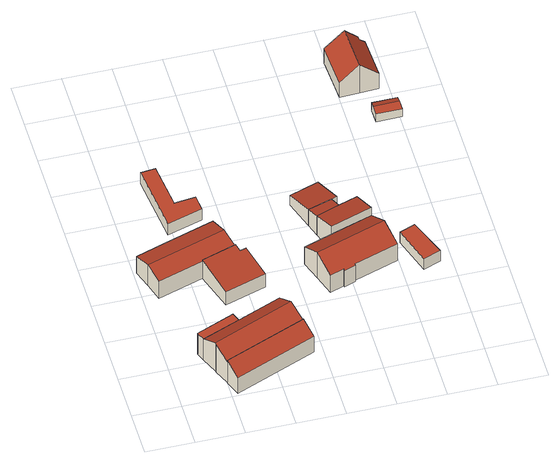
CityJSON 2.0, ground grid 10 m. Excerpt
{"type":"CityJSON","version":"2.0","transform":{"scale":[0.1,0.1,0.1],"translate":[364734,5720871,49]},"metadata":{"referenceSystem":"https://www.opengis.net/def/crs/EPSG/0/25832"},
"CityObjects":{
"building1":{"type":"Building","attributes":{"Gemeindeschluessel":"05562024","Geometrietyp2DReferenz":"3000","function":"31001_1010"},"address":[{"country":"Germany","locality":"Marl","thoroughfareNumber":"20","thoroughfareName":"Unterkamp"}],"children":["building1-1","building1-2"]},
"building1-1":{"type":"BuildingPart","attributes":{"roofType":"3100","measuredHeight":7.79},"parents":["building1"],"geometry":[{"type":"Solid","lod":"2","boundaries":[[[[0,1,2,3]],[[4,5,1,0]],[[6,7,5,4]],[[8,9,10,11]],[[12,13,9,8]],[[14,15,13,12]],[[3,2,15,14]],[[8,11,6,4,12]],[[0,3,14,12,4]],[[1,5,7,10,9,13,15,2]],[[11,10,7,6]]]],"semantics":{"surfaces":[{"type":"WallSurface"},{"type":"RoofSurface"},{"type":"GroundSurface"},{"type":"ClosureSurface"}],"values":[[0,0,0,0,0,0,0,1,1,2,3]]}}]},
"building1-2":{"type":"BuildingPart","attributes":{"roofType":"1000","measuredHeight":5.62},"parents":["building1"],"geometry":[{"type":"Solid","lod":"2","boundaries":[[[[16,17,18,19]],[[20,21,17,16]],[[11,10,21,20]],[[19,18,7,6]],[[11,20,16,19,6]],[[17,21,10,7,18]],[[6,7,10,11]]]],"semantics":{"surfaces":[{"type":"WallSurface"},{"type":"RoofSurface"},{"type":"GroundSurface"},{"type":"ClosureSurface"}],"values":[[0,0,0,0,1,2,3]]}}]},
"building2":{"type":"Building","attributes":{"Geometrietyp2DReferenz":"3000","Gemeindeschluessel":"05562024","function":"31001_1010","roofType":"2100","measuredHeight":6.27},"address":[{"country":"Germany","locality":"Marl","thoroughfareNumber":"20","thoroughfareName":"Unterkamp"}],"geometry":[{"type":"Solid","lod":"2","boundaries":[[[[22,23,24,25]],[[26,27,23,22]],[[28,29,27,26]],[[25,24,29,28]],[[26,22,25,28]],[[23,27,29,24]]]],"semantics":{"surfaces":[{"type":"WallSurface"},{"type":"RoofSurface"},{"type":"GroundSurface"}],"values":[[0,0,0,0,1,2]]}}]},
"building3":{"type":"Building","attributes":{"Gemeindeschluessel":"05562024","Geometrietyp2DReferenz":"3000","function":"31001_1010"},"address":[{"country":"Germany","locality":"Marl","thoroughfareNumber":"18","thoroughfareName":"Unterkamp"}],"children":["building3-1","building3-2"]},
"building3-1":{"type":"BuildingPart","attributes":{"roofType":"3100","measuredHeight":5.65},"parents":["building3"],"geometry":[{"type":"Solid","lod":"2","boundaries":[[[[30,31,32,33]],[[34,35,31,30]],[[36,37,35,34]],[[38,39,37,36]],[[40,41,39,38]],[[42,43,41,40]],[[44,45,43,42]],[[46,47,45,44]],[[42,40,38,36,34,44]],[[30,33,46,44,34]],[[31,35,37,39,41,43,45,47,32]],[[46,33,32,47]]]],"semantics":{"surfaces":[{"type":"WallSurface"},{"type":"RoofSurface"},{"type":"GroundSurface"},{"type":"ClosureSurface"}],"values":[[0,0,0,0,0,0,0,0,1,1,2,3]]}}]},
"building3-2":{"type":"BuildingPart","attributes":{"roofType":"2100","measuredHeight":5.09},"parents":["building3"],"geometry":[{"type":"MultiSurface","lod":"2","boundaries":[[[48,49,50,51]],[[52,53,49,48]],[[54,32,53,52]],[[55,56,47,57]],[[51,50,56,55]],[[57,54,52,48,51,55]],[[49,53,32,47,56,50]],[[54,57,46,33]],[[47,32,33,46]]],"semantics":{"surfaces":[{"type":"WallSurface"},{"type":"RoofSurface"},{"type":"GroundSurface"},{"type":"ClosureSurface"}],"values":[0,0,0,0,0,1,2,0,3]}}]},
"building4":{"type":"Building","attributes":{"Geometrietyp2DReferenz":"3000","Gemeindeschluessel":"05562024","function":"51009_1610","roofType":"1000","measuredHeight":2.93},"geometry":[{"type":"Solid","lod":"2","boundaries":[[[[58,59,60,61]],[[62,63,59,58]],[[64,65,63,62]],[[66,67,65,64]],[[68,69,67,66]],[[61,60,69,68]],[[66,64,62,58,61,68]],[[59,63,65,67,69,60]]]],"semantics":{"surfaces":[{"type":"WallSurface"},{"type":"RoofSurface"},{"type":"GroundSurface"}],"values":[[0,0,0,0,0,0,1,2]]}}]},
"building5":{"type":"Building","attributes":{"Gemeindeschluessel":"05562024","Geometrietyp2DReferenz":"3000","function":"31001_1010"},"address":[{"country":"Germany","locality":"Marl","thoroughfareNumber":"25","thoroughfareName":"Unterkamp"}],"children":["building5-1","building5-2","building5-3"]},
"building5-1":{"type":"BuildingPart","attributes":{"roofType":"3100","measuredHeight":7.11},"parents":["building5"],"geometry":[{"type":"Solid","lod":"2","boundaries":[[[[70,71,72,73]],[[74,75,71,70]],[[76,77,75,74]],[[78,79,77,76]],[[80,81,79,78]],[[82,83,81,80]],[[84,85,86,87]],[[88,89,85,84]],[[90,91,89,88]],[[73,72,91,90]],[[76,74,70,73,90,88,84,78]],[[87,82,80,78,84]],[[71,75,77,79,81,83,86,85,89,91,72]],[[82,87,86,83]]]],"semantics":{"surfaces":[{"type":"WallSurface"},{"type":"RoofSurface"},{"type":"GroundSurface"},{"type":"ClosureSurface"}],"values":[[0,0,0,0,0,0,0,0,0,0,1,1,2,3]]}}]},
"building5-2":{"type":"BuildingPart","attributes":{"roofType":"2100","measuredHeight":6.68},"parents":["building5"],"geometry":[{"type":"MultiSurface","lod":"2","boundaries":[[[92,93,83,94]],[[95,96,97,98]],[[99,86,96,95]],[[95,98,92,94,99]],[[93,97,96,86,83]],[[97,93,92,98]],[[99,94,82,87]],[[83,86,87,82]]],"semantics":{"surfaces":[{"type":"WallSurface"},{"type":"RoofSurface"},{"type":"GroundSurface"},{"type":"ClosureSurface"}],"values":[0,0,0,1,2,3,0,3]}}]},
"building5-3":{"type":"BuildingPart","attributes":{"roofType":"2100","measuredHeight":5.27},"parents":["building5"],"geometry":[{"type":"Solid","lod":"2","boundaries":[[[[100,101,102,103]],[[98,97,101,100]],[[103,102,93,92]],[[98,100,103,92]],[[101,97,93,102]],[[98,92,93,97]]]],"semantics":{"surfaces":[{"type":"WallSurface"},{"type":"RoofSurface"},{"type":"GroundSurface"},{"type":"ClosureSurface"}],"values":[[0,0,0,1,2,3]]}}]},
"building6":{"type":"Building","attributes":{"Geometrietyp2DReferenz":"3000","Gemeindeschluessel":"05562024","function":"31001_2463","roofType":"2100","measuredHeight":4.51},"address":[{"country":"Germany","locality":"Marl","thoroughfareNumber":"25","thoroughfareName":"Unterkamp"}],"geometry":[{"type":"Solid","lod":"2","boundaries":[[[[104,105,102,103]],[[106,107,105,104]],[[108,109,107,106]],[[110,101,109,108]],[[103,102,101,110]],[[108,106,104,103,110]],[[105,107,109,101,102]]]],"semantics":{"surfaces":[{"type":"WallSurface"},{"type":"RoofSurface"},{"type":"GroundSurface"}],"values":[[0,0,0,0,0,1,2]]}}]},
"building7":{"type":"Building","attributes":{"Geometrietyp2DReferenz":"3000","Gemeindeschluessel":"05562024","function":"31001_2463","roofType":"1000","measuredHeight":2.9},"geometry":[{"type":"Solid","lod":"2","boundaries":[[[[111,112,113,114]],[[115,116,112,111]],[[117,118,116,115]],[[114,113,118,117]],[[115,111,114,117]],[[112,116,118,113]]]],"semantics":{"surfaces":[{"type":"WallSurface"},{"type":"RoofSurface"},{"type":"GroundSurface"}],"values":[[0,0,0,0,1,2]]}}]},
"building8":{"type":"Building","attributes":{"Geometrietyp2DReferenz":"3000","Gemeindeschluessel":"05562024","function":"31001_2463","roofType":"3100","measuredHeight":7.83},"address":[{"country":"Germany","locality":"Marl","thoroughfareNumber":"30","thoroughfareName":"Im Eichholz"}],"geometry":[{"type":"Solid","lod":"2","boundaries":[[[[119,120,121,122]],[[123,124,120,119]],[[125,126,124,123]],[[127,128,126,125]],[[129,130,128,127]],[[131,132,130,129]],[[133,134,132,131]],[[122,121,134,133]],[[133,131,129,127,125,122]],[[123,119,122,125]],[[120,124,126,128,130,132,134,121]]]],"semantics":{"surfaces":[{"type":"WallSurface"},{"type":"RoofSurface"},{"type":"GroundSurface"}],"values":[[0,0,0,0,0,0,0,0,1,1,2]]}}]},
"building9":{"type":"Building","attributes":{"Geometrietyp2DReferenz":"3000","Gemeindeschluessel":"05562024","function":"31001_1313","roofType":"3100","measuredHeight":2.67},"address":[{"country":"Germany","locality":"Marl","thoroughfareNumber":"21","thoroughfareName":"Unterkamp"}],"geometry":[{"type":"Solid","lod":"2","boundaries":[[[[135,136,137,138]],[[139,140,136,135]],[[141,142,140,139]],[[138,137,142,141]],[[135,143,139]],[[141,144,138]],[[138,144,143,135]],[[139,143,144,141]],[[136,140,142,137]]]],"semantics":{"surfaces":[{"type":"WallSurface"},{"type":"RoofSurface"},{"type":"GroundSurface"}],"values":[[0,0,0,0,0,0,1,1,2]]}}]}
},
"vertices":[
[86,68,84],[86,68,8],[99,37,8],[99,37,65],[85,72,86],[85,72,8],[70,107,65],[70,107,8],[239,176,65],[239,176,8],[149,139,8],[149,139,65],[253,141,86],[253,141,8],[268,106,65],[268,106,8],
[63,125,65],[63,125,8],[64,123,8],[64,123,65],[142,157,65],[142,157,8],
[281,74,49],[281,74,6],[268,106,6],[268,106,69],[112,5,49],[112,5,6],[99,37,69],[99,37,6],
[28,280,61],[28,280,15],[122,310,15],[122,310,61],[16,318,72],[16,318,15],[4,356,61],[4,356,15],[65,376,61],[65,376,15],[158,406,61],[158,406,15],[169,409,61],[169,409,15],[181,371,72],[181,371,15],[194,333,61],[194,333,15],
[233,257,51],[233,257,15],[212,322,15],[212,322,63],[148,230,51],[148,230,15],[122,310,66],[199,318,63],[199,318,15],[194,333,66],
[114,491,43],[114,491,13],[103,589,13],[103,589,43],[158,496,43],[158,496,13],[161,462,43],[161,462,13],[88,440,43],[88,440,13],[72,586,43],[72,586,13],
[381,224,53],[381,224,9],[405,232,9],[405,232,53],[380,227,55],[380,227,9],[351,217,55],[351,217,9],[337,260,80],[337,260,9],[322,303,55],[322,303,9],[381,323,55],[381,323,9],[482,309,80],[482,309,9],[468,352,9],[468,352,55],[497,266,55],[497,266,9],[404,235,55],[404,235,9],
[365,371,62],[365,371,9],[381,323,76],[452,401,62],[452,401,9],[413,388,9],[413,388,62],[468,352,76],
[405,413,55],[405,413,9],[356,399,9],[356,399,54],
[335,461,36],[335,461,9],[396,481,36],[396,481,9],[417,418,54],[417,418,9],[405,413,54],
[540,231,37],[540,231,8],[576,245,8],[576,245,37],[514,312,37],[514,312,8],[546,324,37],[546,324,8],
[499,708,55],[499,708,14],[539,710,14],[539,710,92],[494,804,55],[494,804,14],[534,805,92],[534,805,14],[562,807,65],[562,807,14],[562,800,65],[562,800,14],[574,801,55],[574,801,14],[578,712,55],[578,712,14],
[550,627,36],[550,627,15],[602,628,15],[602,628,36],[549,659,36],[549,659,15],[601,660,36],[601,660,15],[549,643,42],[601,644,42]
]}
